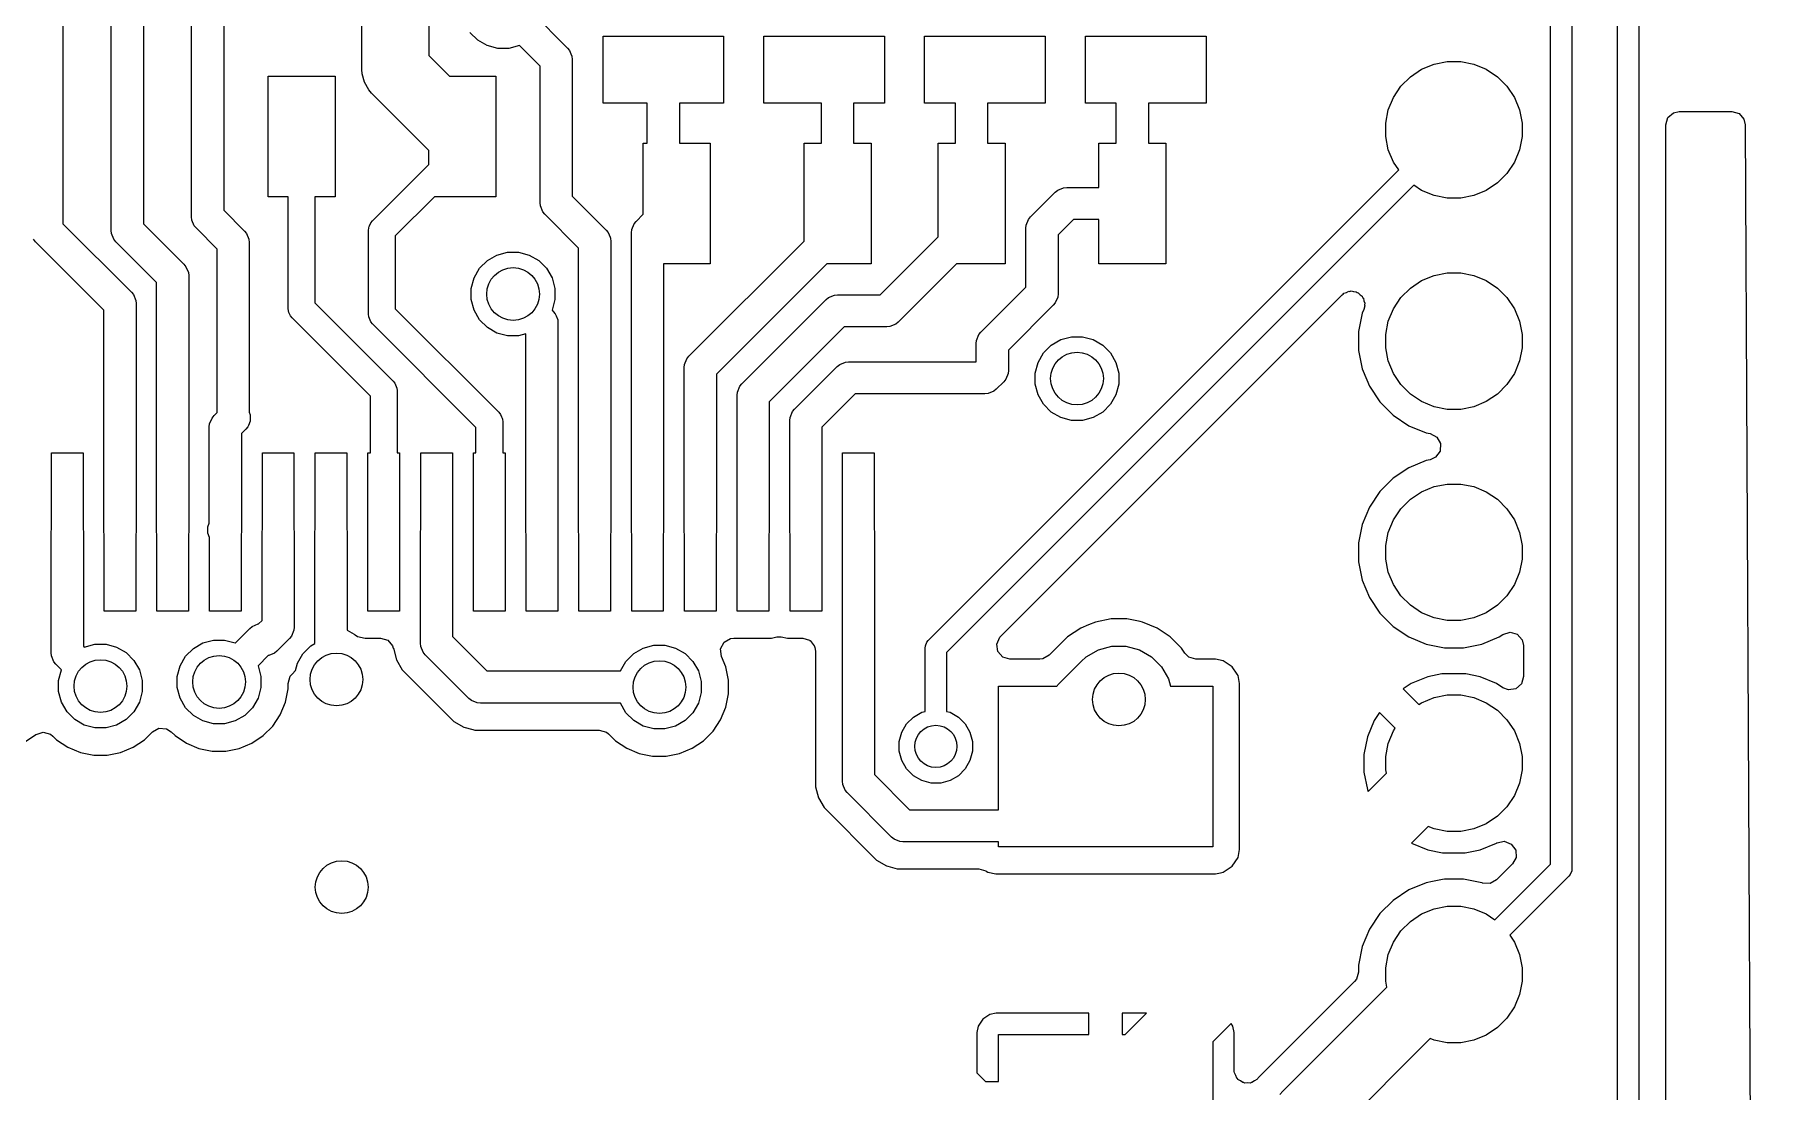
# Model space of a CAD drawing. Extents: x 3.09 to 4.61, y -6.46 to -3.15.
# Drawn here: x 3.97 to 4.614, y -4.611 to -4.217 of the extents above; entities that cross this region are included whole.
import ezdxf

# ---------------------------------------------------------------- set-up
doc = ezdxf.new("R2010")
doc.units = 0
doc.header["$MEASUREMENT"] = 0
doc.layers.add('BLACK', color=7, linetype='CONTINUOUS')

msp = doc.modelspace()

# ---------------------------------------------------------------- linework, layer by layer
at = {"layer": 'BLACK', "linetype": 'CONTINUOUS'}
for p, q in [((4.561, -4.80834), (4.561, -4.085)), ((4.569, -4.085), (4.569, -4.81)), ((4.0925, -4.23), (4.0925, -4.10367)), ((3.999, -4.29), (3.999, -4.115)), ((4.1175, -4.10977), (4.1175, -4.22482)), ((4.544, -4.115), (4.544, -4.5281)), ((4.011, -4.11749), (4.011, -4.28751)), ((4.536, -4.52644), (4.536, -4.11666)), ((3.981, -4.1725), (3.981, -4.28751)), ((4.029, -4.285), (4.029, -4.1725)), ((4.041, -4.1725), (4.041, -4.28251)), ((4.13574, -4.21904), (4.13284, -4.21614)), ((4.15986, -4.2126), (4.16532, -4.21805)), ((4.16532, -4.21805), (4.16924, -4.22198)), ((4.1825, -4.2425), (4.1825, -4.2175)), ((4.1825, -4.2175), (4.2275, -4.2175)), ((4.2275, -4.2175), (4.2275, -4.2425)), ((4.2425, -4.2425), (4.2425, -4.2175)), ((4.2425, -4.2175), (4.2875, -4.2175)), ((4.2875, -4.2175), (4.2875, -4.2425)), ((4.3025, -4.2425), (4.3025, -4.2175)), ((4.3025, -4.2175), (4.3475, -4.2175)), ((4.3475, -4.2175), (4.3475, -4.2425)), ((4.3625, -4.2425), (4.3625, -4.2175)), ((4.3625, -4.2175), (4.4075, -4.2175)), ((4.4075, -4.2175), (4.4075, -4.2425)), ((4.1393, -4.2211), (4.13574, -4.21904)), ((4.14327, -4.22216), (4.1393, -4.2211)), ((4.14738, -4.22216), (4.14327, -4.22216)), ((4.15136, -4.2211), (4.14738, -4.22216)), ((4.15138, -4.22108), (4.15136, -4.2211)), ((4.15683, -4.22654), (4.15138, -4.22108)), ((4.16924, -4.22198), (4.16999, -4.22289)), ((4.16999, -4.22289), (4.1705, -4.22412)), ((4.1705, -4.22412), (4.17088, -4.22505)), ((4.09261, -4.23163), (4.0925, -4.23)), ((4.1175, -4.22482), (4.12518, -4.2325)), ((4.159, -4.22871), (4.15683, -4.22654)), ((4.159, -4.27971), (4.159, -4.22871)), ((4.17088, -4.22505), (4.171, -4.22622)), ((4.171, -4.22622), (4.171, -4.27723)), ((4.48377, -4.23272), (4.48794, -4.22993)), ((4.48794, -4.22993), (4.49257, -4.22801)), ((4.49257, -4.22801), (4.49749, -4.22703)), ((4.49749, -4.22703), (4.50251, -4.22703)), ((4.50251, -4.22703), (4.50743, -4.22801)), ((4.50743, -4.22801), (4.51206, -4.22993)), ((4.51206, -4.22993), (4.51623, -4.23272)), ((4.0575, -4.2775), (4.0575, -4.2325)), ((4.0575, -4.2325), (4.0825, -4.2325)), ((4.0825, -4.2325), (4.0825, -4.2775)), ((4.09345, -4.23478), (4.09261, -4.23163)), ((4.09508, -4.23761), (4.09345, -4.23478)), ((4.12518, -4.2325), (4.1425, -4.2325)), ((4.1425, -4.2325), (4.1425, -4.2775)), ((4.47743, -4.24044), (4.48022, -4.23627)), ((4.48022, -4.23627), (4.48377, -4.23272)), ((4.51623, -4.23272), (4.51978, -4.23627)), ((4.51978, -4.23627), (4.52257, -4.24044)), ((4.09616, -4.23884), (4.09508, -4.23761)), ((4.1175, -4.26018), (4.09616, -4.23884)), ((4.199, -4.2425), (4.1825, -4.2425)), ((4.199, -4.2575), (4.199, -4.2425)), ((4.2275, -4.2425), (4.211, -4.2425)), ((4.211, -4.2425), (4.211, -4.2575)), ((4.264, -4.2425), (4.2425, -4.2425)), ((4.264, -4.2575), (4.264, -4.2425)), ((4.2875, -4.2425), (4.276, -4.2425)), ((4.276, -4.2425), (4.276, -4.2575)), ((4.314, -4.2425), (4.3025, -4.2425)), ((4.314, -4.2575), (4.314, -4.2425)), ((4.3475, -4.2425), (4.326, -4.2425)), ((4.326, -4.2425), (4.326, -4.2575)), ((4.374, -4.2425), (4.3625, -4.2425)), ((4.374, -4.2575), (4.374, -4.2425)), ((4.4075, -4.2425), (4.386, -4.2425)), ((4.386, -4.2425), (4.386, -4.2575)), ((4.47551, -4.24507), (4.47743, -4.24044)), ((4.52257, -4.24044), (4.52449, -4.24507)), ((4.47453, -4.24999), (4.47551, -4.24507)), ((4.47453, -4.25501), (4.47453, -4.24999)), ((4.52449, -4.24507), (4.52547, -4.24999)), ((4.52547, -4.24999), (4.52547, -4.25501)), ((4.57902, -4.25063), (4.57981, -4.24795)), ((4.57981, -4.24795), (4.58192, -4.24612)), ((4.58192, -4.24612), (4.58398, -4.24567)), ((4.58398, -4.24567), (4.60369, -4.24567)), ((4.60369, -4.24567), (4.60637, -4.24646)), ((4.60637, -4.24646), (4.6082, -4.24857)), ((4.6082, -4.24857), (4.60865, -4.25061)), ((4.47551, -4.25993), (4.47453, -4.25501)), ((4.52547, -4.25501), (4.52449, -4.25993)), ((4.57902, -4.80785), (4.57902, -4.25063)), ((4.60865, -4.25061), (4.61437, -5.43292)), ((4.1175, -4.26543), (4.1175, -4.26018)), ((4.1975, -4.28401), (4.1975, -4.2575)), ((4.1975, -4.2575), (4.199, -4.2575)), ((4.211, -4.2575), (4.2225, -4.2575)), ((4.2225, -4.2575), (4.2225, -4.3025)), ((4.2575, -4.29401), (4.2575, -4.2575)), ((4.2575, -4.2575), (4.264, -4.2575)), ((4.276, -4.2575), (4.2825, -4.2575)), ((4.2825, -4.2575), (4.2825, -4.3025)), ((4.3075, -4.29241), (4.3075, -4.2575)), ((4.3075, -4.2575), (4.314, -4.2575)), ((4.326, -4.2575), (4.3325, -4.2575)), ((4.3325, -4.2575), (4.3325, -4.3025)), ((4.3675, -4.274), (4.3675, -4.2575)), ((4.3675, -4.2575), (4.374, -4.2575)), ((4.386, -4.2575), (4.3925, -4.2575)), ((4.3925, -4.2575), (4.3925, -4.3025)), ((4.47743, -4.26456), (4.47551, -4.25993)), ((4.52449, -4.25993), (4.52257, -4.26456)), ((4.09646, -4.28646), (4.1175, -4.26543)), ((4.30386, -4.44298), (4.47937, -4.26747)), ((4.47937, -4.26747), (4.47743, -4.26456)), ((4.51978, -4.26873), (4.51623, -4.27228)), ((4.52257, -4.26456), (4.51978, -4.26873)), ((4.48503, -4.27313), (4.31069, -4.44746)), ((4.34202, -4.28499), (4.35126, -4.27576)), ((4.35126, -4.27576), (4.35217, -4.27501)), ((4.35217, -4.27501), (4.35433, -4.27412)), ((4.35433, -4.27412), (4.3555, -4.274)), ((4.3555, -4.274), (4.3675, -4.274)), ((4.48794, -4.27507), (4.48503, -4.27313)), ((4.49257, -4.27699), (4.48794, -4.27507)), ((4.51206, -4.27507), (4.50743, -4.27699)), ((4.51623, -4.27228), (4.51206, -4.27507)), ((4.065, -4.2775), (4.0575, -4.2775)), ((4.065, -4.2875), (4.065, -4.2775)), ((4.0825, -4.2775), (4.075, -4.2775)), ((4.075, -4.2775), (4.075, -4.2875)), ((4.11957, -4.2775), (4.105, -4.29207)), ((4.1425, -4.2775), (4.11957, -4.2775)), ((4.15912, -4.28088), (4.159, -4.27971)), ((4.16001, -4.28305), (4.15912, -4.28088)), ((4.171, -4.27723), (4.18364, -4.28987)), ((4.49749, -4.27797), (4.49257, -4.27699)), ((4.50251, -4.27797), (4.49749, -4.27797)), ((4.50743, -4.27699), (4.50251, -4.27797)), ((3.981, -4.28751), (4.00654, -4.31306)), ((4.011, -4.28751), (4.02614, -4.30266)), ((4.02912, -4.28617), (4.029, -4.285)), ((4.03001, -4.28833), (4.02912, -4.28617)), ((4.03076, -4.28924), (4.03001, -4.28833)), ((4.041, -4.28251), (4.04874, -4.29026)), ((4.065, -4.31909), (4.065, -4.2875)), ((4.075, -4.2875), (4.075, -4.31702)), ((4.0951, -4.28902), (4.09527, -4.28862)), ((4.09527, -4.28862), (4.09541, -4.28827)), ((4.09541, -4.28827), (4.09584, -4.28722)), ((4.09584, -4.28722), (4.09646, -4.28646)), ((4.09584, -4.28722), (4.09584, -4.28722)), ((4.16076, -4.28396), (4.16001, -4.28305)), ((4.1734, -4.2966), (4.16076, -4.28396)), ((4.19322, -4.28973), (4.19411, -4.28757)), ((4.19411, -4.28757), (4.19486, -4.28666)), ((4.19486, -4.28666), (4.1975, -4.28401)), ((4.34027, -4.28923), (4.34038, -4.28806)), ((4.34038, -4.28806), (4.34128, -4.2859)), ((4.34128, -4.2859), (4.34202, -4.28499)), ((4.35799, -4.286), (4.35227, -4.29172)), ((4.3675, -4.286), (4.35799, -4.286)), ((4.3675, -4.3025), (4.3675, -4.286)), ((3.97076, -4.29424), (3.97001, -4.29333)), ((3.9963, -4.31979), (3.97076, -4.29424)), ((3.99912, -4.29117), (3.999, -4.29)), ((4.00001, -4.29333), (3.99912, -4.29117)), ((4.00076, -4.29424), (4.00001, -4.29333)), ((4.0159, -4.30939), (4.00076, -4.29424)), ((4.0385, -4.29699), (4.03076, -4.28924)), ((4.04874, -4.29026), (4.04949, -4.29117)), ((4.04949, -4.29117), (4.05038, -4.29333)), ((4.05038, -4.29333), (4.0505, -4.2945)), ((4.0505, -4.2945), (4.0505, -4.35785)), ((4.095, -4.29), (4.0951, -4.28902)), ((4.095, -4.32132), (4.095, -4.29)), ((4.105, -4.29207), (4.105, -4.31924)), ((4.18364, -4.28987), (4.18439, -4.29078)), ((4.18439, -4.29078), (4.18513, -4.29257)), ((4.18513, -4.29257), (4.18528, -4.29294)), ((4.18528, -4.29294), (4.1854, -4.29411)), ((4.1854, -4.29411), (4.1854, -4.4025)), ((4.1931, -4.2909), (4.19322, -4.28973)), ((4.1931, -4.4025), (4.1931, -4.2909)), ((4.21456, -4.33696), (4.2575, -4.29401)), ((4.28591, -4.314), (4.3075, -4.29241)), ((4.34027, -4.31121), (4.34027, -4.28923)), ((4.35227, -4.29172), (4.35227, -4.3137)), ((4.0385, -4.35796), (4.0385, -4.29699)), ((4.13645, -4.30416), (4.13936, -4.30126)), ((4.13936, -4.30126), (4.14292, -4.2992)), ((4.14292, -4.2992), (4.14689, -4.29814)), ((4.14689, -4.29814), (4.151, -4.29814)), ((4.151, -4.29814), (4.15497, -4.2992)), ((4.15497, -4.2992), (4.15853, -4.30126)), ((4.15853, -4.30126), (4.16144, -4.30416)), ((4.1734, -4.4025), (4.1734, -4.2966)), ((4.02614, -4.30266), (4.02689, -4.30357)), ((4.02689, -4.30357), (4.02778, -4.30573)), ((4.02778, -4.30573), (4.0279, -4.3069)), ((4.0279, -4.3069), (4.0279, -4.4025)), ((4.13333, -4.31169), (4.1344, -4.30772)), ((4.1344, -4.30772), (4.13645, -4.30416)), ((4.16144, -4.30416), (4.1635, -4.30772)), ((4.1635, -4.30772), (4.16456, -4.31169)), ((4.2225, -4.3025), (4.2051, -4.3025)), ((4.2051, -4.3025), (4.2051, -4.4025)), ((4.26599, -4.3025), (4.2248, -4.34369)), ((4.2825, -4.3025), (4.26599, -4.3025)), ((4.31439, -4.3025), (4.29264, -4.32424)), ((4.3325, -4.3025), (4.31439, -4.3025)), ((4.3925, -4.3025), (4.3675, -4.3025)), ((4.48794, -4.30873), (4.49257, -4.30681)), ((4.49257, -4.30681), (4.49749, -4.30583)), ((4.49749, -4.30583), (4.50251, -4.30583)), ((4.50251, -4.30583), (4.50743, -4.30681)), ((4.50743, -4.30681), (4.51206, -4.30873)), ((4.00654, -4.31306), (4.00729, -4.31397)), ((4.00729, -4.31397), (4.00818, -4.31613)), ((4.0159, -4.4025), (4.0159, -4.30939)), ((4.13333, -4.3158), (4.13333, -4.31169)), ((4.16456, -4.31169), (4.16456, -4.3158)), ((4.26667, -4.31501), (4.26883, -4.31412)), ((4.26883, -4.31412), (4.27, -4.314)), ((4.27, -4.314), (4.28591, -4.314)), ((4.32352, -4.32796), (4.34027, -4.31121)), ((4.33081, -4.44151), (4.45827, -4.31406)), ((4.35227, -4.3137), (4.35215, -4.31487)), ((4.45827, -4.31406), (4.45866, -4.31384)), ((4.45866, -4.31384), (4.45895, -4.31349)), ((4.45895, -4.31349), (4.45987, -4.31319)), ((4.45987, -4.31319), (4.46072, -4.31272)), ((4.46072, -4.31272), (4.46117, -4.31275)), ((4.46117, -4.31275), (4.4616, -4.31261)), ((4.4616, -4.31261), (4.46254, -4.31285)), ((4.46254, -4.31285), (4.46351, -4.31292)), ((4.46351, -4.31292), (4.46387, -4.31319)), ((4.46387, -4.31319), (4.46431, -4.3133)), ((4.46431, -4.3133), (4.46497, -4.31401)), ((4.46497, -4.31401), (4.46575, -4.31459)), ((4.46575, -4.31459), (4.4659, -4.31502)), ((4.48022, -4.31507), (4.48377, -4.31152)), ((4.48377, -4.31152), (4.48794, -4.30873)), ((4.51206, -4.30873), (4.51623, -4.31152)), ((4.51623, -4.31152), (4.51978, -4.31507)), ((3.9963, -4.4025), (3.9963, -4.31979)), ((4.00818, -4.31613), (4.0083, -4.3173)), ((4.0083, -4.3173), (4.0083, -4.4025)), ((4.0651, -4.32007), (4.065, -4.31909)), ((4.06533, -4.32063), (4.0651, -4.32007)), ((4.0651, -4.32007), (4.0651, -4.32007)), ((4.06584, -4.32187), (4.06533, -4.32063)), ((4.075, -4.31702), (4.10424, -4.34626)), ((4.105, -4.31924), (4.14364, -4.35788)), ((4.1344, -4.31978), (4.13333, -4.3158)), ((4.13645, -4.32334), (4.1344, -4.31978)), ((4.1635, -4.31978), (4.16348, -4.3198)), ((4.16348, -4.3198), (4.16394, -4.32026)), ((4.16456, -4.3158), (4.1635, -4.31978)), ((4.16394, -4.32026), (4.16469, -4.32117)), ((4.23426, -4.34726), (4.26576, -4.31576)), ((4.26576, -4.31576), (4.26667, -4.31501)), ((4.35051, -4.31794), (4.33376, -4.33469)), ((4.35125, -4.31703), (4.35051, -4.31794)), ((4.35215, -4.31487), (4.35125, -4.31703)), ((4.46576, -4.32091), (4.46439, -4.32779)), ((4.46636, -4.31947), (4.46576, -4.32091)), ((4.46576, -4.32091), (4.46576, -4.32091)), ((4.4659, -4.31502), (4.46621, -4.31535)), ((4.46621, -4.31535), (4.46638, -4.3163)), ((4.46671, -4.3181), (4.46636, -4.31947)), ((4.46638, -4.3163), (4.46672, -4.31721)), ((4.46672, -4.31721), (4.46664, -4.31773)), ((4.46664, -4.31773), (4.46671, -4.3181)), ((4.47551, -4.32387), (4.47743, -4.31924)), ((4.47743, -4.31924), (4.48022, -4.31507)), ((4.51978, -4.31507), (4.52257, -4.31924)), ((4.52257, -4.31924), (4.52449, -4.32387)), ((4.06646, -4.32263), (4.06584, -4.32187)), ((4.06584, -4.32187), (4.06584, -4.32187)), ((4.0957, -4.35186), (4.06646, -4.32263)), ((4.0951, -4.32229), (4.095, -4.32132)), ((4.09584, -4.32409), (4.0951, -4.32229)), ((4.09646, -4.32485), (4.09584, -4.32409)), ((4.09584, -4.32409), (4.09584, -4.32409)), ((4.1351, -4.36349), (4.09646, -4.32485)), ((4.13936, -4.32624), (4.13645, -4.32334)), ((4.14292, -4.3283), (4.13936, -4.32624)), ((4.16469, -4.32117), (4.16498, -4.32187)), ((4.16498, -4.32187), (4.16558, -4.32333)), ((4.16558, -4.32333), (4.1657, -4.3245)), ((4.1657, -4.3245), (4.1657, -4.4025)), ((4.27249, -4.326), (4.2445, -4.35399)), ((4.2884, -4.326), (4.27249, -4.326)), ((4.28957, -4.32588), (4.2884, -4.326)), ((4.29173, -4.32499), (4.28957, -4.32588)), ((4.29264, -4.32424), (4.29173, -4.32499)), ((4.47453, -4.32879), (4.47551, -4.32387)), ((4.52449, -4.32387), (4.52547, -4.32879)), ((4.14689, -4.32936), (4.14292, -4.3283)), ((4.151, -4.32936), (4.14689, -4.32936)), ((4.1537, -4.32864), (4.151, -4.32936)), ((4.1537, -4.4025), (4.1537, -4.32864)), ((4.32176, -4.3322), (4.32188, -4.33103)), ((4.32176, -4.339), (4.32176, -4.3322)), ((4.32188, -4.33103), (4.32277, -4.32887)), ((4.32277, -4.32887), (4.32352, -4.32796)), ((4.34686, -4.3357), (4.34976, -4.33279)), ((4.34976, -4.33279), (4.35332, -4.33074)), ((4.35332, -4.33074), (4.3573, -4.32968)), ((4.3573, -4.32968), (4.36141, -4.32968)), ((4.36141, -4.32968), (4.36538, -4.33074)), ((4.36538, -4.33074), (4.36894, -4.33279)), ((4.36894, -4.33279), (4.37184, -4.3357)), ((4.46439, -4.32779), (4.46439, -4.33481)), ((4.47453, -4.33381), (4.47453, -4.32879)), ((4.47551, -4.33873), (4.47453, -4.33381)), ((4.52547, -4.33381), (4.52449, -4.33873)), ((4.52547, -4.32879), (4.52547, -4.33381)), ((4.2128, -4.3412), (4.21292, -4.34003)), ((4.21292, -4.34003), (4.21381, -4.33787)), ((4.21381, -4.33787), (4.21456, -4.33696)), ((4.26991, -4.34076), (4.27082, -4.34001)), ((4.27082, -4.34001), (4.27298, -4.33912)), ((4.27298, -4.33912), (4.27415, -4.339)), ((4.27415, -4.339), (4.32176, -4.339)), ((4.33376, -4.33469), (4.33376, -4.34224)), ((4.34374, -4.34323), (4.3448, -4.33926)), ((4.3448, -4.33926), (4.34686, -4.3357)), ((4.37184, -4.3357), (4.3739, -4.33926)), ((4.3739, -4.33926), (4.37496, -4.34323)), ((4.46439, -4.33481), (4.46576, -4.34169)), ((4.47743, -4.34336), (4.47551, -4.33873)), ((4.52449, -4.33873), (4.52257, -4.34336)), ((4.10424, -4.34626), (4.10486, -4.34701)), ((4.2128, -4.4025), (4.2128, -4.3412)), ((4.2248, -4.34369), (4.2248, -4.4025)), ((4.25396, -4.35671), (4.26991, -4.34076)), ((4.332, -4.34648), (4.32924, -4.34924)), ((4.33275, -4.34557), (4.332, -4.34648)), ((4.33364, -4.34341), (4.33275, -4.34557)), ((4.33376, -4.34224), (4.33364, -4.34341)), ((4.34374, -4.34734), (4.34374, -4.34323)), ((4.37496, -4.34323), (4.37496, -4.34734)), ((4.46576, -4.34169), (4.46576, -4.34169)), ((4.46576, -4.34169), (4.46609, -4.34248)), ((4.46609, -4.34248), (4.46844, -4.34817)), ((4.48022, -4.34753), (4.47743, -4.34336)), ((4.52257, -4.34336), (4.51978, -4.34753)), ((4.0957, -4.37295), (4.0957, -4.35186)), ((4.10486, -4.34701), (4.10486, -4.34701)), ((4.10486, -4.34701), (4.1056, -4.34882)), ((4.1056, -4.34882), (4.1057, -4.34979)), ((4.1057, -4.34979), (4.1057, -4.37295)), ((4.2325, -4.3515), (4.23262, -4.35033)), ((4.2325, -4.4025), (4.2325, -4.3515)), ((4.23262, -4.35033), (4.23351, -4.34817)), ((4.23351, -4.34817), (4.23426, -4.34726)), ((4.27664, -4.351), (4.2642, -4.36344)), ((4.325, -4.351), (4.27664, -4.351)), ((4.32617, -4.35088), (4.325, -4.351)), ((4.32833, -4.34999), (4.32617, -4.35088)), ((4.32924, -4.34924), (4.32833, -4.34999)), ((4.3448, -4.35132), (4.34374, -4.34734)), ((4.34686, -4.35488), (4.3448, -4.35132)), ((4.3739, -4.35132), (4.37184, -4.35488)), ((4.37496, -4.34734), (4.3739, -4.35132)), ((4.46844, -4.34817), (4.47234, -4.354)), ((4.48377, -4.35108), (4.48022, -4.34753)), ((4.48794, -4.35387), (4.48377, -4.35108)), ((4.51623, -4.35108), (4.51206, -4.35387)), ((4.51978, -4.34753), (4.51623, -4.35108)), ((4.03661, -4.36002), (4.03736, -4.35911)), ((4.03736, -4.35911), (4.0385, -4.35796)), ((4.0505, -4.35785), (4.05088, -4.35878)), ((4.05088, -4.35878), (4.05088, -4.36112)), ((4.14364, -4.35788), (4.14426, -4.35864)), ((4.14426, -4.35864), (4.14426, -4.35864)), ((4.14426, -4.35864), (4.14465, -4.35959)), ((4.14465, -4.35959), (4.14486, -4.3601)), ((4.2445, -4.35399), (4.2445, -4.4025)), ((4.25232, -4.35978), (4.25321, -4.35762)), ((4.25321, -4.35762), (4.25396, -4.35671)), ((4.34976, -4.35778), (4.34686, -4.35488)), ((4.35332, -4.35984), (4.34976, -4.35778)), ((4.36894, -4.35778), (4.36538, -4.35984)), ((4.37184, -4.35488), (4.36894, -4.35778)), ((4.47234, -4.354), (4.47234, -4.354)), ((4.47234, -4.354), (4.47234, -4.354)), ((4.47234, -4.354), (4.4773, -4.35896)), ((4.4773, -4.35896), (4.4773, -4.35896)), ((4.4773, -4.35896), (4.4773, -4.35896)), ((4.4773, -4.35896), (4.48313, -4.36286)), ((4.49257, -4.35579), (4.48794, -4.35387)), ((4.49749, -4.35677), (4.49257, -4.35579)), ((4.50251, -4.35677), (4.49749, -4.35677)), ((4.50743, -4.35579), (4.50251, -4.35677)), ((4.51206, -4.35387), (4.50743, -4.35579)), ((4.0356, -4.36335), (4.03572, -4.36218)), ((4.0356, -4.39922), (4.0356, -4.36335)), ((4.03572, -4.36218), (4.03661, -4.36002)), ((4.04924, -4.36419), (4.0476, -4.36584)), ((4.0476, -4.36584), (4.0476, -4.4025)), ((4.04999, -4.36328), (4.04924, -4.36419)), ((4.0502, -4.36278), (4.04999, -4.36328)), ((4.05088, -4.36112), (4.0502, -4.36278)), ((4.1351, -4.37295), (4.1351, -4.36349)), ((4.14486, -4.3601), (4.145, -4.36044)), ((4.145, -4.36044), (4.1451, -4.36142)), ((4.1451, -4.36142), (4.1451, -4.37295)), ((4.2522, -4.36095), (4.25232, -4.35978)), ((4.2522, -4.4025), (4.2522, -4.36095)), ((4.2642, -4.36344), (4.2642, -4.4025)), ((4.3573, -4.3609), (4.35332, -4.35984)), ((4.36141, -4.3609), (4.3573, -4.3609)), ((4.36538, -4.35984), (4.36141, -4.3609)), ((4.48313, -4.36286), (4.48961, -4.36554)), ((4.48961, -4.36554), (4.49109, -4.36583)), ((4.49109, -4.36583), (4.49356, -4.36713)), ((4.4948, -4.37235), (4.49316, -4.37462)), ((4.49356, -4.36713), (4.49495, -4.36956)), ((4.49495, -4.36956), (4.4948, -4.37235)), ((3.9767, -4.40148), (3.9767, -4.37295)), ((3.9767, -4.37295), (3.9885, -4.37295)), ((3.9885, -4.37295), (3.9885, -4.40148)), ((4.0554, -4.40148), (4.0554, -4.37295)), ((4.0554, -4.37295), (4.0672, -4.37295)), ((4.0672, -4.37295), (4.0672, -4.40148)), ((4.0751, -4.40148), (4.0751, -4.37295)), ((4.0751, -4.37295), (4.0869, -4.37295)), ((4.0869, -4.37295), (4.0869, -4.40148)), ((4.0948, -4.43205), (4.0948, -4.37295)), ((4.0948, -4.37295), (4.0957, -4.37295)), ((4.1057, -4.37295), (4.1066, -4.37295)), ((4.1066, -4.37295), (4.1066, -4.43205)), ((4.1145, -4.40148), (4.1145, -4.37295)), ((4.1145, -4.37295), (4.1263, -4.37295)), ((4.1263, -4.37295), (4.1263, -4.40148)), ((4.1342, -4.43205), (4.1342, -4.37295)), ((4.1342, -4.37295), (4.1351, -4.37295)), ((4.1451, -4.37295), (4.146, -4.37295)), ((4.146, -4.37295), (4.146, -4.43205)), ((4.2719, -4.40148), (4.2719, -4.37295)), ((4.2719, -4.37295), (4.2837, -4.37295)), ((4.2837, -4.37295), (4.2837, -4.40148)), ((4.48313, -4.37854), (4.4773, -4.38244)), ((4.48961, -4.37586), (4.48313, -4.37854)), ((4.49109, -4.37557), (4.48961, -4.37586)), ((4.48961, -4.37586), (4.48961, -4.37586)), ((4.48961, -4.37586), (4.48961, -4.37586)), ((4.48961, -4.37586), (4.48961, -4.37586)), ((4.49316, -4.37462), (4.49109, -4.37557)), ((4.4773, -4.38244), (4.47234, -4.3874)), ((4.4773, -4.38244), (4.4773, -4.38244)), ((4.49257, -4.38561), (4.49749, -4.38463)), ((4.49749, -4.38463), (4.50251, -4.38463)), ((4.50251, -4.38463), (4.50743, -4.38561)), ((4.47234, -4.3874), (4.46844, -4.39323)), ((4.47234, -4.3874), (4.47234, -4.3874)), ((4.48022, -4.39387), (4.48377, -4.39032)), ((4.48377, -4.39032), (4.48794, -4.38753)), ((4.48794, -4.38753), (4.49257, -4.38561)), ((4.50743, -4.38561), (4.51206, -4.38753)), ((4.51206, -4.38753), (4.51623, -4.39032)), ((4.51623, -4.39032), (4.51978, -4.39387)), ((4.46844, -4.39323), (4.46576, -4.39971)), ((4.47551, -4.40267), (4.47743, -4.39804)), ((4.47743, -4.39804), (4.48022, -4.39387)), ((4.51978, -4.39387), (4.52257, -4.39804)), ((4.52257, -4.39804), (4.52449, -4.40267)), ((3.9766, -4.4025), (3.9767, -4.40148)), ((3.9766, -4.4476), (3.9766, -4.4025)), ((3.9885, -4.40148), (3.9886, -4.4025)), ((3.9886, -4.4025), (3.9886, -4.44511)), ((3.9964, -4.40352), (3.9963, -4.4025)), ((3.9964, -4.43205), (3.9964, -4.40352)), ((4.0083, -4.4025), (4.0082, -4.40352)), ((4.0082, -4.40352), (4.0082, -4.43205)), ((4.016, -4.40352), (4.0159, -4.4025)), ((4.016, -4.43205), (4.016, -4.40352)), ((4.0279, -4.4025), (4.0278, -4.40352)), ((4.0278, -4.40352), (4.0278, -4.43205)), ((4.03502, -4.40063), (4.0356, -4.39922)), ((4.03502, -4.40297), (4.03502, -4.40063)), ((4.0357, -4.40462), (4.03502, -4.40297)), ((4.0357, -4.43205), (4.0357, -4.40462)), ((4.0476, -4.4025), (4.0475, -4.40352)), ((4.0475, -4.40352), (4.0475, -4.43205)), ((4.0553, -4.4025), (4.0554, -4.40148)), ((4.0553, -4.43553), (4.0553, -4.4025)), ((4.0672, -4.40148), (4.0673, -4.4025)), ((4.0673, -4.4025), (4.0673, -4.43801)), ((4.075, -4.4025), (4.0751, -4.40148)), ((4.075, -4.44416), (4.075, -4.4025)), ((4.0869, -4.40148), (4.087, -4.4025)), ((4.087, -4.4025), (4.087, -4.4392)), ((4.1144, -4.4025), (4.1145, -4.40148)), ((4.1144, -4.44405), (4.1144, -4.4025)), ((4.1263, -4.40148), (4.1264, -4.4025)), ((4.1264, -4.4025), (4.1264, -4.44156)), ((4.1538, -4.40352), (4.1537, -4.4025)), ((4.1538, -4.43205), (4.1538, -4.40352)), ((4.1657, -4.4025), (4.1656, -4.40352)), ((4.1656, -4.40352), (4.1656, -4.43205)), ((4.1735, -4.40352), (4.1734, -4.4025)), ((4.1735, -4.43205), (4.1735, -4.40352)), ((4.1854, -4.4025), (4.1853, -4.40352)), ((4.1853, -4.40352), (4.1853, -4.43205)), ((4.1932, -4.40352), (4.1931, -4.4025)), ((4.1932, -4.43205), (4.1932, -4.40352)), ((4.2051, -4.4025), (4.205, -4.40352)), ((4.205, -4.40352), (4.205, -4.43205)), ((4.2129, -4.40352), (4.2128, -4.4025)), ((4.2129, -4.43205), (4.2129, -4.40352)), ((4.2248, -4.4025), (4.2247, -4.40352)), ((4.2247, -4.40352), (4.2247, -4.43205)), ((4.2326, -4.40352), (4.2325, -4.4025)), ((4.2326, -4.43205), (4.2326, -4.40352)), ((4.2445, -4.4025), (4.2444, -4.40352)), ((4.2444, -4.40352), (4.2444, -4.43205)), ((4.2523, -4.40352), (4.2522, -4.4025)), ((4.2523, -4.43205), (4.2523, -4.40352)), ((4.2642, -4.4025), (4.2641, -4.40352)), ((4.2641, -4.40352), (4.2641, -4.43205)), ((4.2718, -4.4025), (4.2719, -4.40148)), ((4.2718, -4.49551), (4.2718, -4.4025)), ((4.2837, -4.40148), (4.2838, -4.4025)), ((4.2838, -4.4025), (4.2838, -4.49303)), ((4.46576, -4.39971), (4.46439, -4.40659)), ((4.46576, -4.39971), (4.46576, -4.39971)), ((4.47453, -4.40759), (4.47551, -4.40267)), ((4.52449, -4.40267), (4.52547, -4.40759)), ((4.46439, -4.40659), (4.46439, -4.41361)), ((4.47453, -4.41261), (4.47453, -4.40759)), ((4.52547, -4.40759), (4.52547, -4.41261)), ((4.46439, -4.41361), (4.46576, -4.42049)), ((4.47551, -4.41753), (4.47453, -4.41261)), ((4.47743, -4.42216), (4.47551, -4.41753)), ((4.52449, -4.41753), (4.52257, -4.42216)), ((4.52547, -4.41261), (4.52449, -4.41753)), ((4.46576, -4.42049), (4.46844, -4.42697)), ((4.48022, -4.42633), (4.47743, -4.42216)), ((4.52257, -4.42216), (4.51978, -4.42633)), ((4.46844, -4.42697), (4.47234, -4.4328)), ((4.48377, -4.42988), (4.48022, -4.42633)), ((4.48794, -4.43267), (4.48377, -4.42988)), ((4.51623, -4.42988), (4.51206, -4.43267)), ((4.51978, -4.42633), (4.51623, -4.42988)), ((4.0082, -4.43205), (3.9964, -4.43205)), ((4.0278, -4.43205), (4.016, -4.43205)), ((4.0475, -4.43205), (4.0357, -4.43205)), ((4.05165, -4.43774), (4.05381, -4.43684)), ((4.05381, -4.43684), (4.05401, -4.43682)), ((4.05401, -4.43682), (4.0553, -4.43553)), ((4.1066, -4.43205), (4.0948, -4.43205)), ((4.146, -4.43205), (4.1342, -4.43205)), ((4.1656, -4.43205), (4.1538, -4.43205)), ((4.1853, -4.43205), (4.1735, -4.43205)), ((4.205, -4.43205), (4.1932, -4.43205)), ((4.2247, -4.43205), (4.2129, -4.43205)), ((4.2444, -4.43205), (4.2326, -4.43205)), ((4.2641, -4.43205), (4.2523, -4.43205)), ((4.36624, -4.43613), (4.36367, -4.4372)), ((4.37204, -4.43498), (4.36624, -4.43613)), ((4.36624, -4.43613), (4.36624, -4.43613)), ((4.37796, -4.43498), (4.37204, -4.43498)), ((4.37204, -4.43498), (4.37204, -4.43498)), ((4.38288, -4.43596), (4.37796, -4.43498)), ((4.37796, -4.43498), (4.37796, -4.43498)), ((4.38376, -4.43613), (4.38288, -4.43596)), ((4.38922, -4.4384), (4.38376, -4.43613)), ((4.47234, -4.4328), (4.47234, -4.4328)), ((4.47234, -4.4328), (4.47234, -4.4328)), ((4.47234, -4.4328), (4.4773, -4.43776)), ((4.49257, -4.43459), (4.48794, -4.43267)), ((4.49749, -4.43557), (4.49257, -4.43459)), ((4.50251, -4.43557), (4.49749, -4.43557)), ((4.50743, -4.43459), (4.50251, -4.43557)), ((4.51206, -4.43267), (4.50743, -4.43459)), ((4.03321, -4.44392), (4.03718, -4.44286)), ((4.03718, -4.44286), (4.04129, -4.44286)), ((4.04129, -4.44286), (4.04526, -4.44392)), ((4.04529, -4.44394), (4.05074, -4.43848)), ((4.05074, -4.43848), (4.05165, -4.43774)), ((4.06554, -4.44226), (4.06083, -4.44697)), ((4.06629, -4.44135), (4.06554, -4.44226)), ((4.06718, -4.43919), (4.06629, -4.44135)), ((4.0673, -4.43801), (4.06718, -4.43919)), ((4.087, -4.4392), (4.08965, -4.44068)), ((4.08965, -4.44068), (4.08976, -4.44079)), ((4.08976, -4.44079), (4.08991, -4.44084)), ((4.08991, -4.44084), (4.08999, -4.44089)), ((4.08999, -4.44089), (4.09089, -4.44149)), ((4.09089, -4.44149), (4.09089, -4.44149)), ((4.09089, -4.44149), (4.09089, -4.44149)), ((4.09089, -4.44149), (4.09381, -4.44207)), ((4.09381, -4.44207), (4.09949, -4.44207)), ((4.09949, -4.44207), (4.10217, -4.44286)), ((4.10217, -4.44286), (4.104, -4.44497)), ((4.1264, -4.44156), (4.13921, -4.45438)), ((4.22764, -4.44364), (4.23004, -4.44221)), ((4.23004, -4.44221), (4.23137, -4.44211)), ((4.23137, -4.44211), (4.23137, -4.44207)), ((4.23137, -4.44207), (4.23161, -4.44207)), ((4.23161, -4.44207), (4.23161, -4.44207)), ((4.23161, -4.44207), (4.24539, -4.44207)), ((4.24539, -4.44207), (4.24738, -4.44167)), ((4.24738, -4.44167), (4.24864, -4.44159)), ((4.24864, -4.44159), (4.24898, -4.44161)), ((4.24898, -4.44161), (4.25131, -4.44207)), ((4.25131, -4.44207), (4.25696, -4.44207)), ((4.25696, -4.44207), (4.25711, -4.44208)), ((4.25711, -4.44208), (4.25829, -4.4425)), ((4.25829, -4.4425), (4.2595, -4.44286)), ((4.2595, -4.44286), (4.2596, -4.44297)), ((4.2596, -4.44297), (4.25974, -4.44302)), ((4.25974, -4.44302), (4.26051, -4.44402)), ((4.30337, -4.44358), (4.30386, -4.44298)), ((4.32941, -4.44431), (4.33057, -4.44177)), ((4.33057, -4.44177), (4.33081, -4.44151)), ((4.35586, -4.44168), (4.34902, -4.44853)), ((4.36078, -4.4384), (4.35586, -4.44168)), ((4.35586, -4.44168), (4.35586, -4.44168)), ((4.35586, -4.44168), (4.35586, -4.44168)), ((4.36367, -4.4372), (4.36078, -4.4384)), ((4.39414, -4.44168), (4.38922, -4.4384)), ((4.39832, -4.44586), (4.39414, -4.44168)), ((4.4773, -4.43776), (4.4773, -4.43776)), ((4.4773, -4.43776), (4.4773, -4.43776)), ((4.4773, -4.43776), (4.48313, -4.44166)), ((4.48313, -4.44166), (4.48961, -4.44434)), ((4.51039, -4.44434), (4.51687, -4.44166)), ((4.51687, -4.44166), (4.51826, -4.44072)), ((4.51826, -4.44072), (4.52093, -4.43989)), ((4.52093, -4.43989), (4.52363, -4.44063)), ((4.52363, -4.44063), (4.52549, -4.44271)), ((4.52549, -4.44271), (4.52598, -4.44485)), ((3.97672, -4.44877), (3.9766, -4.4476)), ((3.97761, -4.45093), (3.97672, -4.44877)), ((3.9886, -4.44511), (3.98895, -4.44546)), ((3.98895, -4.44546), (3.98897, -4.44545)), ((3.98897, -4.44545), (3.99294, -4.44439)), ((3.99294, -4.44439), (3.99706, -4.44439)), ((3.99706, -4.44439), (4.00103, -4.44545)), ((4.00103, -4.44545), (4.00459, -4.44751)), ((4.00459, -4.44751), (4.00749, -4.45041)), ((4.02469, -4.45245), (4.02674, -4.44889)), ((4.02674, -4.44889), (4.02965, -4.44598)), ((4.02965, -4.44598), (4.03321, -4.44392)), ((4.04526, -4.44392), (4.04529, -4.44394)), ((4.05757, -4.44863), (4.05377, -4.45242)), ((4.05776, -4.44861), (4.05757, -4.44863)), ((4.05992, -4.44771), (4.05776, -4.44861)), ((4.06083, -4.44697), (4.05992, -4.44771)), ((4.0685, -4.45152), (4.07055, -4.44796)), ((4.07055, -4.44796), (4.07346, -4.44505)), ((4.07346, -4.44505), (4.075, -4.44416)), ((4.104, -4.44497), (4.10426, -4.44586)), ((4.10426, -4.44586), (4.1043, -4.44585)), ((4.1043, -4.44585), (4.10547, -4.45023)), ((4.11452, -4.44522), (4.1144, -4.44405)), ((4.11541, -4.44738), (4.11452, -4.44522)), ((4.11616, -4.44829), (4.11541, -4.44738)), ((4.13249, -4.46462), (4.11616, -4.44829)), ((4.19105, -4.45079), (4.19396, -4.44788)), ((4.19396, -4.44788), (4.19752, -4.44583)), ((4.19752, -4.44583), (4.20149, -4.44477)), ((4.20149, -4.44477), (4.2056, -4.44477)), ((4.2056, -4.44477), (4.20957, -4.44583)), ((4.20957, -4.44583), (4.21313, -4.44788)), ((4.21313, -4.44788), (4.21604, -4.45079)), ((4.22639, -4.44614), (4.22764, -4.44364)), ((4.22669, -4.44892), (4.22639, -4.44614)), ((4.22832, -4.45286), (4.22669, -4.44892)), ((4.26051, -4.44402), (4.26133, -4.44497)), ((4.26133, -4.44497), (4.26137, -4.44514)), ((4.26137, -4.44514), (4.26144, -4.44523)), ((4.26144, -4.44523), (4.26148, -4.44564)), ((4.26148, -4.44564), (4.26178, -4.44703)), ((4.26178, -4.44703), (4.26178, -4.49762)), ((4.30269, -4.44581), (4.30277, -4.44503)), ((4.30269, -4.46944), (4.30269, -4.44581)), ((4.30277, -4.44503), (4.30337, -4.44358)), ((4.31069, -4.44746), (4.31069, -4.46944)), ((4.32981, -4.44708), (4.32941, -4.44431)), ((4.33164, -4.44919), (4.32981, -4.44708)), ((4.33432, -4.44998), (4.33164, -4.44919)), ((4.34657, -4.44987), (4.34551, -4.44998)), ((4.34902, -4.44853), (4.34657, -4.44987)), ((4.36086, -4.45086), (4.36282, -4.44913)), ((4.36282, -4.44913), (4.36735, -4.44652)), ((4.36735, -4.44652), (4.37239, -4.44517)), ((4.37239, -4.44517), (4.37761, -4.44517)), ((4.37761, -4.44517), (4.38265, -4.44652)), ((4.38265, -4.44652), (4.38718, -4.44913)), ((4.38718, -4.44913), (4.39087, -4.45282)), ((4.3996, -4.44778), (4.39832, -4.44586)), ((4.40104, -4.44919), (4.3996, -4.44778)), ((4.40372, -4.44998), (4.40104, -4.44919)), ((4.48961, -4.44434), (4.49649, -4.44571)), ((4.49649, -4.44571), (4.50351, -4.44571)), ((4.50351, -4.44571), (4.51039, -4.44434)), ((4.52598, -4.44485), (4.52598, -4.45648)), ((3.97836, -4.45184), (3.97761, -4.45093)), ((3.98046, -4.45395), (3.97836, -4.45184)), ((3.97939, -4.45794), (3.98045, -4.45397)), ((3.98045, -4.45397), (3.98046, -4.45395)), ((4.00749, -4.45041), (4.00955, -4.45397)), ((4.00955, -4.45397), (4.01061, -4.45794)), ((4.02362, -4.45642), (4.02469, -4.45245)), ((4.05377, -4.45242), (4.05379, -4.45245)), ((4.05379, -4.45245), (4.05485, -4.45642)), ((4.065, -4.45902), (4.06579, -4.45634)), ((4.06579, -4.45634), (4.06646, -4.45551)), ((4.06646, -4.45551), (4.06778, -4.45419)), ((4.06778, -4.45419), (4.0685, -4.45152)), ((4.10547, -4.45023), (4.10547, -4.45023)), ((4.10547, -4.45023), (4.10758, -4.45389)), ((4.10758, -4.45389), (4.10758, -4.45389)), ((4.10758, -4.45389), (4.12689, -4.4732)), ((4.13921, -4.45438), (4.18899, -4.45438)), ((4.18899, -4.45435), (4.19105, -4.45079)), ((4.18899, -4.45438), (4.18899, -4.45435)), ((4.21604, -4.45079), (4.21809, -4.45435)), ((4.21809, -4.45435), (4.21916, -4.45832)), ((4.22931, -4.45784), (4.22832, -4.45286)), ((4.34551, -4.44998), (4.33432, -4.44998)), ((4.35286, -4.45886), (4.36086, -4.45086)), ((4.39087, -4.45282), (4.39348, -4.45735)), ((4.41099, -4.44998), (4.40372, -4.44998)), ((4.41391, -4.45056), (4.41099, -4.44998)), ((4.41099, -4.44998), (4.41099, -4.44998)), ((4.41722, -4.45278), (4.41391, -4.45056)), ((4.41905, -4.45551), (4.41722, -4.45278)), ((4.41722, -4.45278), (4.41722, -4.45278)), ((4.41944, -4.45609), (4.41905, -4.45551)), ((4.42002, -4.45901), (4.41944, -4.45609)), ((4.49553, -4.45544), (4.4902, -4.4565)), ((4.50447, -4.45544), (4.49553, -4.45544)), ((4.5098, -4.4565), (4.50447, -4.45544)), ((3.97939, -4.46206), (3.97939, -4.45794)), ((3.98045, -4.46603), (3.97939, -4.46206)), ((4.01061, -4.46206), (4.00955, -4.46603)), ((4.01061, -4.45794), (4.01061, -4.46206)), ((4.02362, -4.46053), (4.02362, -4.45642)), ((4.02469, -4.4645), (4.02362, -4.46053)), ((4.05485, -4.46053), (4.05379, -4.4645)), ((4.05485, -4.45642), (4.05485, -4.46053)), ((4.06401, -4.46599), (4.065, -4.46101)), ((4.065, -4.46101), (4.065, -4.45902)), ((4.21916, -4.46243), (4.21809, -4.46641)), ((4.21916, -4.45832), (4.21916, -4.46243)), ((4.22931, -4.46292), (4.22931, -4.45784)), ((4.33, -4.50614), (4.33, -4.46)), ((4.33, -4.46), (4.35186, -4.46)), ((4.35186, -4.46), (4.35205, -4.45978)), ((4.35205, -4.45978), (4.35225, -4.45949)), ((4.35225, -4.45949), (4.35244, -4.45933)), ((4.35244, -4.45933), (4.35286, -4.45886)), ((4.39348, -4.45735), (4.39419, -4.46)), ((4.39419, -4.46), (4.41, -4.46)), ((4.41, -4.46), (4.41, -4.52)), ((4.42002, -4.52099), (4.42002, -4.45901)), ((4.42002, -4.45901), (4.42002, -4.45901)), ((4.42002, -4.45901), (4.42002, -4.45901)), ((4.48409, -4.45903), (4.48108, -4.46104)), ((4.48108, -4.46104), (4.48694, -4.4669)), ((4.4902, -4.4565), (4.48409, -4.45903)), ((4.4902, -4.4565), (4.4902, -4.4565)), ((4.51591, -4.45903), (4.5098, -4.4565)), ((4.5098, -4.4565), (4.5098, -4.4565)), ((4.51826, -4.4606), (4.51591, -4.45903)), ((4.52031, -4.46139), (4.51826, -4.4606)), ((4.52308, -4.46099), (4.52031, -4.46139)), ((4.52519, -4.45916), (4.52308, -4.46099)), ((4.52598, -4.45648), (4.52519, -4.45916)), ((3.98251, -4.46959), (3.98045, -4.46603)), ((4.00955, -4.46603), (4.00749, -4.46959)), ((4.02674, -4.46806), (4.02469, -4.4645)), ((4.02965, -4.47097), (4.02674, -4.46806)), ((4.05173, -4.46806), (4.04882, -4.47097)), ((4.05379, -4.4645), (4.05173, -4.46806)), ((4.06207, -4.47068), (4.06401, -4.46599)), ((4.1334, -4.46537), (4.13249, -4.46462)), ((4.13556, -4.46626), (4.1334, -4.46537)), ((4.13673, -4.46638), (4.13556, -4.46626)), ((4.18899, -4.46638), (4.13673, -4.46638)), ((4.18899, -4.46641), (4.18899, -4.46638)), ((4.19105, -4.46997), (4.18899, -4.46641)), ((4.21809, -4.46641), (4.21604, -4.46997)), ((4.22638, -4.47258), (4.22832, -4.46789)), ((4.22832, -4.46789), (4.22931, -4.46292)), ((4.48694, -4.4669), (4.48794, -4.46623)), ((4.48794, -4.46623), (4.49257, -4.46431)), ((4.49257, -4.46431), (4.49749, -4.46333)), ((4.49749, -4.46333), (4.50251, -4.46333)), ((4.50251, -4.46333), (4.50743, -4.46431)), ((4.50743, -4.46431), (4.51206, -4.46623)), ((4.51206, -4.46623), (4.51623, -4.46902)), ((4.51623, -4.46902), (4.51978, -4.47257)), ((3.98541, -4.47249), (3.98251, -4.46959)), ((3.98897, -4.47455), (3.98541, -4.47249)), ((3.99294, -4.47561), (3.98897, -4.47455)), ((3.99706, -4.47561), (3.99294, -4.47561)), ((4.00103, -4.47455), (3.99706, -4.47561)), ((4.00459, -4.47249), (4.00103, -4.47455)), ((4.00749, -4.46959), (4.00459, -4.47249)), ((4.03321, -4.47302), (4.02965, -4.47097)), ((4.03718, -4.47409), (4.03321, -4.47302)), ((4.04129, -4.47409), (4.03718, -4.47409)), ((4.04526, -4.47302), (4.04129, -4.47409)), ((4.04882, -4.47097), (4.04526, -4.47302)), ((4.05566, -4.47849), (4.05925, -4.4749)), ((4.05925, -4.4749), (4.06207, -4.47068)), ((4.12689, -4.4732), (4.12689, -4.4732)), ((4.12689, -4.4732), (4.12689, -4.4732)), ((4.12689, -4.4732), (4.13055, -4.47531)), ((4.13055, -4.47531), (4.13055, -4.47531)), ((4.13055, -4.47531), (4.13055, -4.47531)), ((4.13055, -4.47531), (4.13387, -4.4762)), ((4.19396, -4.47287), (4.19105, -4.46997)), ((4.19752, -4.47493), (4.19396, -4.47287)), ((4.20149, -4.47599), (4.19752, -4.47493)), ((4.20957, -4.47493), (4.2056, -4.47599)), ((4.21313, -4.47287), (4.20957, -4.47493)), ((4.21604, -4.46997), (4.21313, -4.47287)), ((4.22356, -4.4768), (4.22638, -4.47258)), ((4.29396, -4.47724), (4.29576, -4.47413)), ((4.29576, -4.47413), (4.2983, -4.47158)), ((4.2983, -4.47158), (4.30142, -4.46978)), ((4.30142, -4.46978), (4.30269, -4.46944)), ((4.31069, -4.46944), (4.31197, -4.46978)), ((4.31197, -4.46978), (4.31508, -4.47158)), ((4.31508, -4.47158), (4.31762, -4.47413)), ((4.31762, -4.47413), (4.31942, -4.47724)), ((4.47023, -4.47289), (4.4677, -4.479)), ((4.47224, -4.46988), (4.47023, -4.47289)), ((4.4781, -4.47574), (4.47224, -4.46988)), ((4.51978, -4.47257), (4.52257, -4.47674)), ((3.9666, -4.48092), (3.97082, -4.4781)), ((3.97082, -4.4781), (3.97094, -4.47803)), ((3.97082, -4.4781), (3.97082, -4.4781)), ((3.97094, -4.47803), (3.9736, -4.47719)), ((3.9736, -4.47719), (3.9763, -4.47793)), ((3.9763, -4.47793), (3.9772, -4.47864)), ((3.9772, -4.47864), (3.97857, -4.48001)), ((3.97857, -4.48001), (3.97857, -4.48002)), ((3.97857, -4.48002), (3.98279, -4.48284)), ((4.00721, -4.48284), (4.01143, -4.48002)), ((4.01143, -4.48002), (4.0128, -4.47864)), ((4.0128, -4.47864), (4.01437, -4.47707)), ((4.01437, -4.47707), (4.01683, -4.47573)), ((4.01683, -4.47573), (4.01962, -4.47593)), ((4.01962, -4.47593), (4.02139, -4.47707)), ((4.02139, -4.47707), (4.02281, -4.47849)), ((4.02281, -4.47849), (4.02281, -4.47849)), ((4.02281, -4.47849), (4.02703, -4.48131)), ((4.02703, -4.48131), (4.03172, -4.48325)), ((4.04675, -4.48325), (4.05144, -4.48131)), ((4.05144, -4.48131), (4.05566, -4.47849)), ((4.13387, -4.4762), (4.13462, -4.4764)), ((4.13462, -4.4764), (4.13462, -4.4764)), ((4.13462, -4.4764), (4.18107, -4.4764)), ((4.18107, -4.4764), (4.18375, -4.47719)), ((4.18375, -4.47719), (4.18457, -4.47785)), ((4.18457, -4.47785), (4.18712, -4.48039)), ((4.18712, -4.48039), (4.18712, -4.48039)), ((4.18712, -4.48039), (4.19134, -4.48321)), ((4.2056, -4.47599), (4.20149, -4.47599)), ((4.21575, -4.48321), (4.21997, -4.48039)), ((4.21997, -4.48039), (4.22356, -4.4768)), ((4.29303, -4.48072), (4.29396, -4.47724)), ((4.29303, -4.48431), (4.29303, -4.48072)), ((4.31942, -4.47724), (4.32035, -4.48072)), ((4.32035, -4.48072), (4.32035, -4.48431)), ((4.4677, -4.479), (4.46641, -4.48549)), ((4.4677, -4.479), (4.4677, -4.479)), ((4.47453, -4.48629), (4.47551, -4.48137)), ((4.47551, -4.48137), (4.47743, -4.47674)), ((4.47743, -4.47674), (4.4781, -4.47574)), ((4.52257, -4.47674), (4.52449, -4.48137)), ((4.52449, -4.48137), (4.52547, -4.48629)), ((3.98279, -4.48284), (3.98748, -4.48478)), ((3.98748, -4.48478), (3.99246, -4.48577)), ((3.99246, -4.48577), (3.99246, -4.48577)), ((3.99246, -4.48577), (3.99754, -4.48577)), ((3.99754, -4.48577), (4.00252, -4.48478)), ((3.99754, -4.48577), (3.99754, -4.48577)), ((4.00252, -4.48478), (4.00721, -4.48284)), ((4.03172, -4.48325), (4.0367, -4.48424)), ((4.0367, -4.48424), (4.0367, -4.48424)), ((4.0367, -4.48424), (4.04177, -4.48424)), ((4.04177, -4.48424), (4.04675, -4.48325)), ((4.04177, -4.48424), (4.04177, -4.48424)), ((4.19134, -4.48321), (4.19603, -4.48516)), ((4.19603, -4.48516), (4.20101, -4.48615)), ((4.20101, -4.48615), (4.20101, -4.48615)), ((4.20101, -4.48615), (4.20608, -4.48615)), ((4.20608, -4.48615), (4.21106, -4.48516)), ((4.20608, -4.48615), (4.20608, -4.48615)), ((4.21106, -4.48516), (4.21575, -4.48321)), ((4.29396, -4.48779), (4.29303, -4.48431)), ((4.29576, -4.4909), (4.29396, -4.48779)), ((4.31942, -4.48779), (4.31762, -4.4909)), ((4.32035, -4.48431), (4.31942, -4.48779)), ((4.46641, -4.48549), (4.46641, -4.49211)), ((4.47453, -4.49131), (4.47453, -4.48629)), ((4.52547, -4.48629), (4.52547, -4.49131)), ((4.2838, -4.49303), (4.29691, -4.50614)), ((4.2983, -4.49345), (4.29576, -4.4909)), ((4.30142, -4.49525), (4.2983, -4.49345)), ((4.31508, -4.49345), (4.31197, -4.49525)), ((4.31762, -4.4909), (4.31508, -4.49345)), ((4.46641, -4.49211), (4.4677, -4.4986)), ((4.468, -4.49932), (4.47478, -4.49254)), ((4.47478, -4.49254), (4.47453, -4.49131)), ((4.52547, -4.49131), (4.52449, -4.49623)), ((4.26178, -4.49762), (4.26287, -4.5017)), ((4.27192, -4.49668), (4.2718, -4.49551)), ((4.27281, -4.49885), (4.27192, -4.49668)), ((4.27356, -4.49976), (4.27281, -4.49885)), ((4.29018, -4.51638), (4.27356, -4.49976)), ((4.30489, -4.49618), (4.30142, -4.49525)), ((4.30849, -4.49618), (4.30489, -4.49618)), ((4.31197, -4.49525), (4.30849, -4.49618)), ((4.4677, -4.4986), (4.4677, -4.4986)), ((4.4677, -4.4986), (4.468, -4.49932)), ((4.52257, -4.50086), (4.51978, -4.50503)), ((4.52449, -4.49623), (4.52257, -4.50086)), ((4.26287, -4.5017), (4.26287, -4.5017)), ((4.26287, -4.5017), (4.26498, -4.50535)), ((4.26498, -4.50535), (4.26498, -4.50535)), ((4.26498, -4.50535), (4.28459, -4.52496)), ((4.29691, -4.50614), (4.33, -4.50614)), ((4.51978, -4.50503), (4.51623, -4.50858)), ((4.49032, -4.51236), (4.4841, -4.51857)), ((4.49257, -4.51329), (4.49032, -4.51236)), ((4.49749, -4.51427), (4.49257, -4.51329)), ((4.50251, -4.51427), (4.49749, -4.51427)), ((4.50743, -4.51329), (4.50251, -4.51427)), ((4.51206, -4.51137), (4.50743, -4.51329)), ((4.51623, -4.50858), (4.51206, -4.51137)), ((4.29109, -4.51713), (4.29018, -4.51638)), ((4.29325, -4.51802), (4.29109, -4.51713)), ((4.29442, -4.51814), (4.29325, -4.51802)), ((4.33, -4.51814), (4.29442, -4.51814)), ((4.33, -4.52), (4.33, -4.51814)), ((4.41, -4.52), (4.33, -4.52)), ((4.4841, -4.51857), (4.4902, -4.5211)), ((4.5098, -4.5211), (4.51591, -4.51857)), ((4.51591, -4.51857), (4.51605, -4.51849)), ((4.51605, -4.51849), (4.51613, -4.51847)), ((4.51613, -4.51847), (4.51614, -4.51847)), ((4.51614, -4.51847), (4.51879, -4.51792)), ((4.51614, -4.51847), (4.51614, -4.51847)), ((4.51879, -4.51792), (4.5214, -4.51892)), ((4.5214, -4.51892), (4.52305, -4.52117)), ((4.28459, -4.52496), (4.28459, -4.52496)), ((4.28459, -4.52496), (4.28459, -4.52496)), ((4.28459, -4.52496), (4.28459, -4.52496)), ((4.28459, -4.52496), (4.28459, -4.52496)), ((4.28459, -4.52496), (4.28824, -4.52706)), ((4.28824, -4.52706), (4.28824, -4.52706)), ((4.28824, -4.52706), (4.28824, -4.52706)), ((4.28824, -4.52706), (4.28883, -4.52722)), ((4.41722, -4.52722), (4.41944, -4.52391)), ((4.41944, -4.52391), (4.42002, -4.52099)), ((4.4902, -4.5211), (4.4902, -4.5211)), ((4.4902, -4.5211), (4.49578, -4.52221)), ((4.49578, -4.52221), (4.50422, -4.52221)), ((4.50422, -4.52221), (4.5098, -4.5211)), ((4.5098, -4.5211), (4.5098, -4.5211)), ((4.51527, -4.54717), (4.536, -4.52644)), ((4.5219, -4.52637), (4.51593, -4.53234)), ((4.52323, -4.52396), (4.5219, -4.52637)), ((4.52305, -4.52117), (4.52323, -4.52396)), ((4.28883, -4.52722), (4.29231, -4.52816)), ((4.29231, -4.52816), (4.32267, -4.52816)), ((4.32267, -4.52816), (4.32535, -4.52894)), ((4.32535, -4.52894), (4.32542, -4.52899)), ((4.32542, -4.52899), (4.32609, -4.52944)), ((4.32609, -4.52944), (4.32901, -4.53002)), ((4.32901, -4.53002), (4.41099, -4.53002)), ((4.41099, -4.53002), (4.41293, -4.52963)), ((4.41099, -4.53002), (4.41099, -4.53002)), ((4.41099, -4.53002), (4.41099, -4.53002)), ((4.41293, -4.52963), (4.41391, -4.52944)), ((4.41391, -4.52944), (4.41722, -4.52722)), ((4.48961, -4.53336), (4.48313, -4.53604)), ((4.49202, -4.53288), (4.48961, -4.53336)), ((4.48961, -4.53336), (4.48961, -4.53336)), ((4.48961, -4.53336), (4.48961, -4.53336)), ((4.48961, -4.53336), (4.48961, -4.53336)), ((4.49578, -4.53213), (4.49202, -4.53288)), ((4.49649, -4.53199), (4.49578, -4.53213)), ((4.49578, -4.53213), (4.49578, -4.53213)), ((4.50351, -4.53199), (4.49649, -4.53199)), ((4.50422, -4.53213), (4.50351, -4.53199)), ((4.51039, -4.53336), (4.50422, -4.53213)), ((4.50422, -4.53213), (4.50422, -4.53213)), ((4.51053, -4.53342), (4.51039, -4.53336)), ((4.51039, -4.53336), (4.51039, -4.53336)), ((4.51069, -4.53348), (4.51053, -4.53342)), ((4.51348, -4.53368), (4.51069, -4.53348)), ((4.51593, -4.53234), (4.51348, -4.53368)), ((4.54283, -4.53093), (4.52083, -4.55293)), ((4.54333, -4.53032), (4.54283, -4.53093)), ((4.54392, -4.52888), (4.54333, -4.53032)), ((4.544, -4.5281), (4.54392, -4.52888)), ((4.4773, -4.53994), (4.47234, -4.5449)), ((4.48313, -4.53604), (4.4773, -4.53994)), ((4.4773, -4.53994), (4.4773, -4.53994)), ((4.47234, -4.5449), (4.46844, -4.55073)), ((4.47234, -4.5449), (4.47234, -4.5449)), ((4.48377, -4.54782), (4.48794, -4.54503)), ((4.48794, -4.54503), (4.49257, -4.54311)), ((4.49257, -4.54311), (4.49749, -4.54213)), ((4.49749, -4.54213), (4.50251, -4.54213)), ((4.50251, -4.54213), (4.50743, -4.54311)), ((4.50743, -4.54311), (4.51206, -4.54503)), ((4.51206, -4.54503), (4.51527, -4.54717)), ((4.46844, -4.55073), (4.46576, -4.55721)), ((4.47743, -4.55554), (4.48022, -4.55137)), ((4.48022, -4.55137), (4.48377, -4.54782)), ((4.52083, -4.55293), (4.52257, -4.55554)), ((4.46576, -4.55721), (4.46439, -4.56409)), ((4.46576, -4.55721), (4.46576, -4.55721)), ((4.47551, -4.56017), (4.47743, -4.55554)), ((4.52257, -4.55554), (4.52449, -4.56017)), ((4.46439, -4.56409), (4.46439, -4.56671)), ((4.47453, -4.56509), (4.47551, -4.56017)), ((4.47453, -4.57011), (4.47453, -4.56509)), ((4.52449, -4.56017), (4.52547, -4.56509)), ((4.52547, -4.56509), (4.52547, -4.57011)), ((4.46294, -4.57022), (4.43119, -4.60196)), ((4.4636, -4.56939), (4.46294, -4.57022)), ((4.46439, -4.56671), (4.4636, -4.56939)), ((4.47498, -4.57234), (4.47453, -4.57011)), ((4.52547, -4.57011), (4.52449, -4.57503)), ((4.43616, -4.61116), (4.47498, -4.57234)), ((4.52449, -4.57503), (4.52257, -4.57966)), ((4.32423, -4.58423), (4.32246, -4.58688)), ((4.32688, -4.58246), (4.32423, -4.58423)), ((4.32921, -4.582), (4.32688, -4.58246)), ((4.36375, -4.582), (4.32921, -4.582)), ((4.36375, -4.59), (4.36375, -4.582)), ((4.38532, -4.582), (4.37625, -4.582)), ((4.37625, -4.582), (4.37625, -4.59)), ((4.37732, -4.59), (4.38532, -4.582)), ((4.51978, -4.58383), (4.51623, -4.58738)), ((4.52257, -4.57966), (4.51978, -4.58383)), ((4.32246, -4.58688), (4.322, -4.58921)), ((4.322, -4.58921), (4.322, -4.60432)), ((4.33, -4.6075), (4.33, -4.59)), ((4.33, -4.59), (4.36375, -4.59)), ((4.37625, -4.59), (4.37732, -4.59)), ((4.41684, -4.58584), (4.41, -4.59268)), ((4.41754, -4.58688), (4.41684, -4.58584)), ((4.418, -4.58921), (4.41754, -4.58688)), ((4.418, -4.60326), (4.418, -4.58921)), ((4.418, -4.58921), (4.418, -4.58921)), ((4.49117, -4.59151), (4.4575, -4.62518)), ((4.49257, -4.59209), (4.49117, -4.59151)), ((4.51206, -4.59017), (4.50743, -4.59209)), ((4.51623, -4.58738), (4.51206, -4.59017)), ((4.41, -4.59268), (4.41, -4.65)), ((4.49749, -4.59307), (4.49257, -4.59209)), ((4.50251, -4.59307), (4.49749, -4.59307)), ((4.50743, -4.59209), (4.50251, -4.59307)), ((4.322, -4.60432), (4.32518, -4.6075)), ((4.41803, -4.60358), (4.418, -4.60326)), ((4.41802, -4.60366), (4.41803, -4.60358)), ((4.41805, -4.60375), (4.41802, -4.60366)), ((4.4181, -4.60426), (4.41805, -4.60375)), ((4.41862, -4.60524), (4.4181, -4.60426)), ((4.43117, -4.60198), (4.42698, -4.60617)), ((4.43119, -4.60197), (4.43117, -4.60198)), ((4.43119, -4.60196), (4.43119, -4.60197)), ((4.32518, -4.6075), (4.33, -4.6075)), ((4.41902, -4.60627), (4.41862, -4.60524)), ((4.41927, -4.60645), (4.41902, -4.60627)), ((4.41941, -4.60673), (4.41927, -4.60645)), ((4.42038, -4.60727), (4.41941, -4.60673)), ((4.42127, -4.60792), (4.42038, -4.60727)), ((4.42158, -4.60794), (4.42127, -4.60792)), ((4.42185, -4.6081), (4.42158, -4.60794)), ((4.42295, -4.60803), (4.42185, -4.6081)), ((4.42406, -4.6081), (4.42295, -4.60803)), ((4.42433, -4.60795), (4.42406, -4.6081)), ((4.42464, -4.60793), (4.42433, -4.60795)), ((4.42553, -4.60728), (4.42464, -4.60793)), ((4.4265, -4.60674), (4.42553, -4.60728)), ((4.42687, -4.60636), (4.4265, -4.60674)), ((4.42698, -4.60617), (4.42687, -4.60636)), ((4.43508, -4.61239), (4.43616, -4.61116))]:
    msp.add_line(p, q, dxfattribs=at)
at = {"layer": 'BLACK'}
for centre, radius in [((4.14895, -4.31375), 0.00984), ((4.35935, -4.34529), 0.00984), ((4.03924, -4.45847), 0.00984), ((4.08304, -4.45754), 0.00984), ((3.995, -4.46), 0.00984), ((4.20354, -4.46038), 0.00984), ((4.375, -4.465), 0.00984), ((4.30669, -4.48251), 0.00787), ((4.085, -4.535), 0.00984)]:
    msp.add_circle(centre, radius, dxfattribs=at)

doc.saveas('drawing.dxf')
